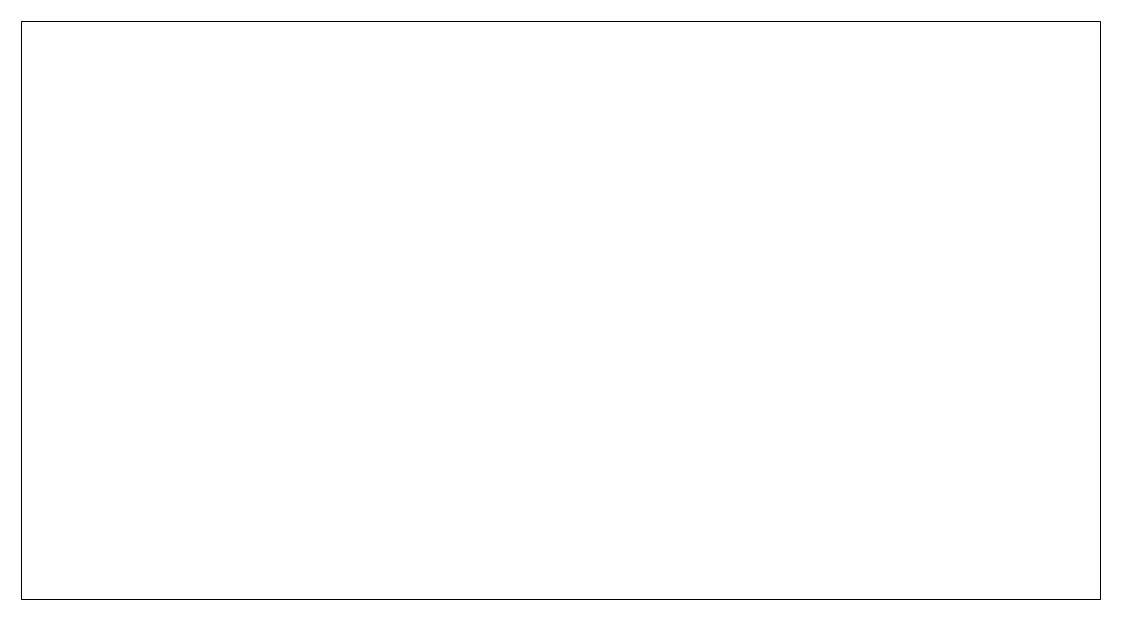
# Model space of a CAD drawing. Header units: millimetres. Extents: x 2.5 to 33.8, y 4.5 to 21.2.
import ezdxf

# ---------------------------------------------------------------- set-up
doc = ezdxf.new("R2010")
doc.units = ezdxf.units.MM
doc.header["$LTSCALE"] = 50
doc.layers.add('Design Layer-1', color=7, linetype='Continuous')

msp = doc.modelspace()

# ---------------------------------------------------------------- wipeouts: each hides what was drawn before it
at = {"color": 255, "linetype": 'Continuous', "lineweight": 5, "transparency": 33554687}
msp.add_wipeout([(2.5, 21.25), (33.75, 21.25), (33.75, 4.5), (2.5, 4.5)], dxfattribs=at).dxf.layer = 'Design Layer-1'

# ---------------------------------------------------------------- next in the draw order: linework, layer by layer
at = {"layer": 'Design Layer-1', "color": 7, "linetype": 'Continuous', "lineweight": 5, "transparency": 33554687, "flags": 128}
msp.add_lwpolyline([(2.5, 21.25), (33.75, 21.25), (33.75, 4.5), (2.5, 4.5)], close=True, dxfattribs=at)

doc.saveas('drawing.dxf')
